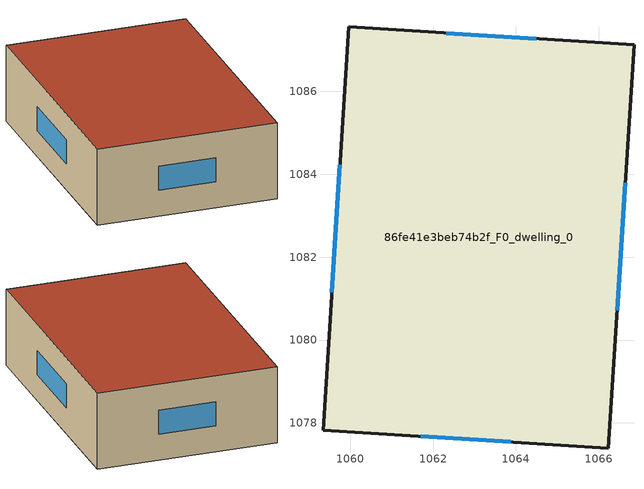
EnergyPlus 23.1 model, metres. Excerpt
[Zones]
86fe41e3beb74b2f_F0_dwelling_0
 floor ground (EU_floor_Construction): 1066.85,1087.12 1066.23,1077.39 1059.34,1077.83 1059.96,1087.56 z0
 wall outside (EU_wall_Construction): 1059.96,1087.56 1059.34,1077.83 1066.23,1077.39 1066.85,1087.12 1059.96,1087.56 z0:3
 window (EU_Window_Construction): 1059.75,1084.23 1059.56,1081.16 / 1064.49,1087.27 1062.32,1087.41 / 1066.44,1080.72 1066.64,1083.79 / 1061.7,1077.68 1063.87,1077.54 z1.03:1.97
 roof outside (EU_roof_Construction): 1066.23,1077.39 1066.85,1087.12 1059.96,1087.56 1059.34,1077.83 z3
[Building]
EU S2 Campaign: North Axis=0; Terrain=City; Solar Distribution=FullExterior
[Site:Location]
Cape.Town.Intl.AP: Latitude=-33.965; Longitude=18.602; Time Zone=2; Elevation=46
[SizingPeriod:WeatherFileDays]
AnnualSizingPeriod: Begin Month=1; Begin Day of Month=1; End Month=12; End Day of Month=31; Day of Week for Start Day=Monday; Use Weather File Daylight Saving Period=No; Use Weather File Rain and Snow Indicators=No
[MATERIAL]
EU_InternalMass_Material: Roughness=MediumRough; Thickness=0.1; Conductivity=1; Density=1800; Specific Heat=900; Thermal Absorptance=0.9; Solar Absorptance=0.7; Visible Absorptance=0.7
[MATERIAL:NOMASS] Roughness=MediumRough; Thermal Absorptance=0.9; Solar Absorptance=0.7; Visible Absorptance=0.7
Name | Thermal Resistance
EU_wall_NoMass | 0.493876
EU_roof_NoMass | 0.449382
EU_floor_NoMass | 1.25
[WINDOWMATERIAL:SIMPLEGLAZINGSYSTEM]
EU_Window_SimpleGlazing: UFactor=4.4; Solar Heat Gain Coefficient=0.85; Visible Transmittance=0.85
[CONSTRUCTION]
EU_wall_Construction: EU_wall_NoMass
EU_roof_Construction: EU_roof_NoMass
EU_floor_Construction: EU_floor_NoMass
EU_Window_Construction: EU_Window_SimpleGlazing
EU_InternalMass_Construction: EU_InternalMass_Material
[ZONE]
86fe41e3beb74b2f_F0_dwelling_0: Type=1; Multiplier=1; Ceiling Height=autocalculate; Volume=201.933; Floor Area=autocalculate; Part of Total Floor Area=Yes
[INTERNALMASS]
86fe41e3beb74b2f_F0_dwelling_0_EU_InternalMass: Construction=EU_InternalMass_Construction; Zone or ZoneList=86fe41e3beb74b2f_F0_dwelling_0; Surface Area=67.311
[OTHEREQUIPMENT]
EU_Step8_InternalGain_86fe41e3beb74b2f_F0_dwelling_0_f000: Fuel Type=Electricity; Zone or ZoneList or Space or SpaceList=86fe41e3beb74b2f_F0_dwelling_0; Schedule=EU_Step8_GainSchedule_86fe41e3beb74b2f_F0_dwelling_0_f000; Design Level Calculation Method=Watts/Area; Power per Zone Floor Area=1; Fraction Latent=0; Fraction Radiant=0; Fraction Lost=0; Carbon Dioxide Generation Rate=0; EndUse Subcategory=EU_Step8_InternalGains
[ZONEVENTILATION:DESIGNFLOWRATE]
EU_ConstantAir_86fe41e3beb74b2f_F0_dwelling_0: Zone or ZoneList or Space or SpaceList=86fe41e3beb74b2f_F0_dwelling_0; Schedule=EU_AlwaysOn; Design Flow Rate Calculation Method=AirChanges/Hour; Air Changes per Hour=0.64; Ventilation Type=Natural; Fan Pressure Rise=0; Fan Total Efficiency=1; Constant Term Coefficient=1; Temperature Term Coefficient=0; Velocity Term Coefficient=0; Velocity Squared Term Coefficient=0; Minimum Indoor Temperature=-100; Maximum Indoor Temperature=100; Delta Temperature=-100; Minimum Outdoor Temperature=-100; Maximum Outdoor Temperature=100; Maximum Wind Speed=40
[HVACTEMPLATE:THERMOSTAT]
EU_HeatOnly_86fe41e3beb74b2f_F0_dwelling_0: Constant Heating Setpoint=20; Constant Cooling Setpoint=50
[HVACTEMPLATE:ZONE:IDEALLOADSAIRSYSTEM]
86fe41e3beb74b2f_F0_dwelling_0: Template Thermostat=EU_HeatOnly_86fe41e3beb74b2f_F0_dwelling_0; System Availability Schedule=EU_AlwaysOn; Maximum Heating Supply Air Temperature=50; Minimum Cooling Supply Air Temperature=13; Maximum Heating Supply Air Humidity Ratio=0.0156; Minimum Cooling Supply Air Humidity Ratio=0.0077; Heating Limit=NoLimit; Cooling Limit=NoLimit; Heating Availability Schedule=EU_AlwaysOn; Cooling Availability Schedule=EU_CoolingOff; Dehumidification Control Type=ConstantSensibleHeatRatio; Cooling Sensible Heat Ratio=0.7; Dehumidification Setpoint=60; Humidification Control Type=None; Humidification Setpoint=30; Outdoor Air Method=None; Outdoor Air Flow Rate per Person=0.00944; Outdoor Air Flow Rate per Zone Floor Area=0; Outdoor Air Flow Rate per Zone=0; Demand Controlled Ventilation Type=None; Outdoor Air Economizer Type=NoEconomizer; Heat Recovery Type=None; Sensible Heat Recovery Effectiveness=0.7; Latent Heat Recovery Effectiveness=0.65
[SIZING:ZONE]
86fe41e3beb74b2f_F0_dwelling_0: Zone Cooling Design Supply Air Temperature Input Method=SupplyAirTemperature; Zone Cooling Design Supply Air Temperature=13; Zone Heating Design Supply Air Temperature Input Method=SupplyAirTemperature; Zone Heating Design Supply Air Temperature=50; Zone Cooling Design Supply Air Humidity Ratio=0.008; Zone Heating Design Supply Air Humidity Ratio=0.008; Cooling Design Air Flow Method=DesignDay; Cooling Design Air Flow Rate=0; Cooling Minimum Air Flow per Zone Floor Area=0.000762; Cooling Minimum Air Flow=0; Cooling Minimum Air Flow Fraction=0.2; Heating Design Air Flow Method=DesignDay; Heating Design Air Flow Rate=0; Heating Maximum Air Flow per Zone Floor Area=0.002032; Heating Maximum Air Flow=0.141576; Heating Maximum Air Flow Fraction=0.3; Account for Dedicated Outdoor Air System=No; Dedicated Outdoor Air System Control Strategy=NeutralSupplyAir; Dedicated Outdoor Air Low Setpoint Temperature for Design=autosize; Dedicated Outdoor Air High Setpoint Temperature for Design=autosize; Zone Load Sizing Method=Sensible Load Only No Latent Load; Zone Latent Cooling Design Supply Air Humidity Ratio Input Method=HumidityRatioDifference; Zone Cooling Design Supply Air Humidity Ratio Difference=0.005; Zone Latent Heating Design Supply Air Humidity Ratio Input Method=HumidityRatioDifference; Zone Humidification Design Supply Air Humidity Ratio Difference=0.005
[SCHEDULE:CONSTANT]
Name | Hourly Value
EU_AlwaysOn | 1
EU_CoolingOff | 0
[SCHEDULE:FILE]
EU_Step8_GainSchedule_86fe41e3beb74b2f_F0_dwelling_0_f000: File=../../schedules/86fe41e3beb74b2f/86fe41e3beb74b2f_F0_dwelling_0_f000_gain.csv; Column Number=1; Rows to Skip at Top=0; Number of Hours of Data=8760; Column Separator=Comma; Interpolate to Timestep=No; Minutes per Item=60; Adjust Schedule for Daylight Savings=Yes
